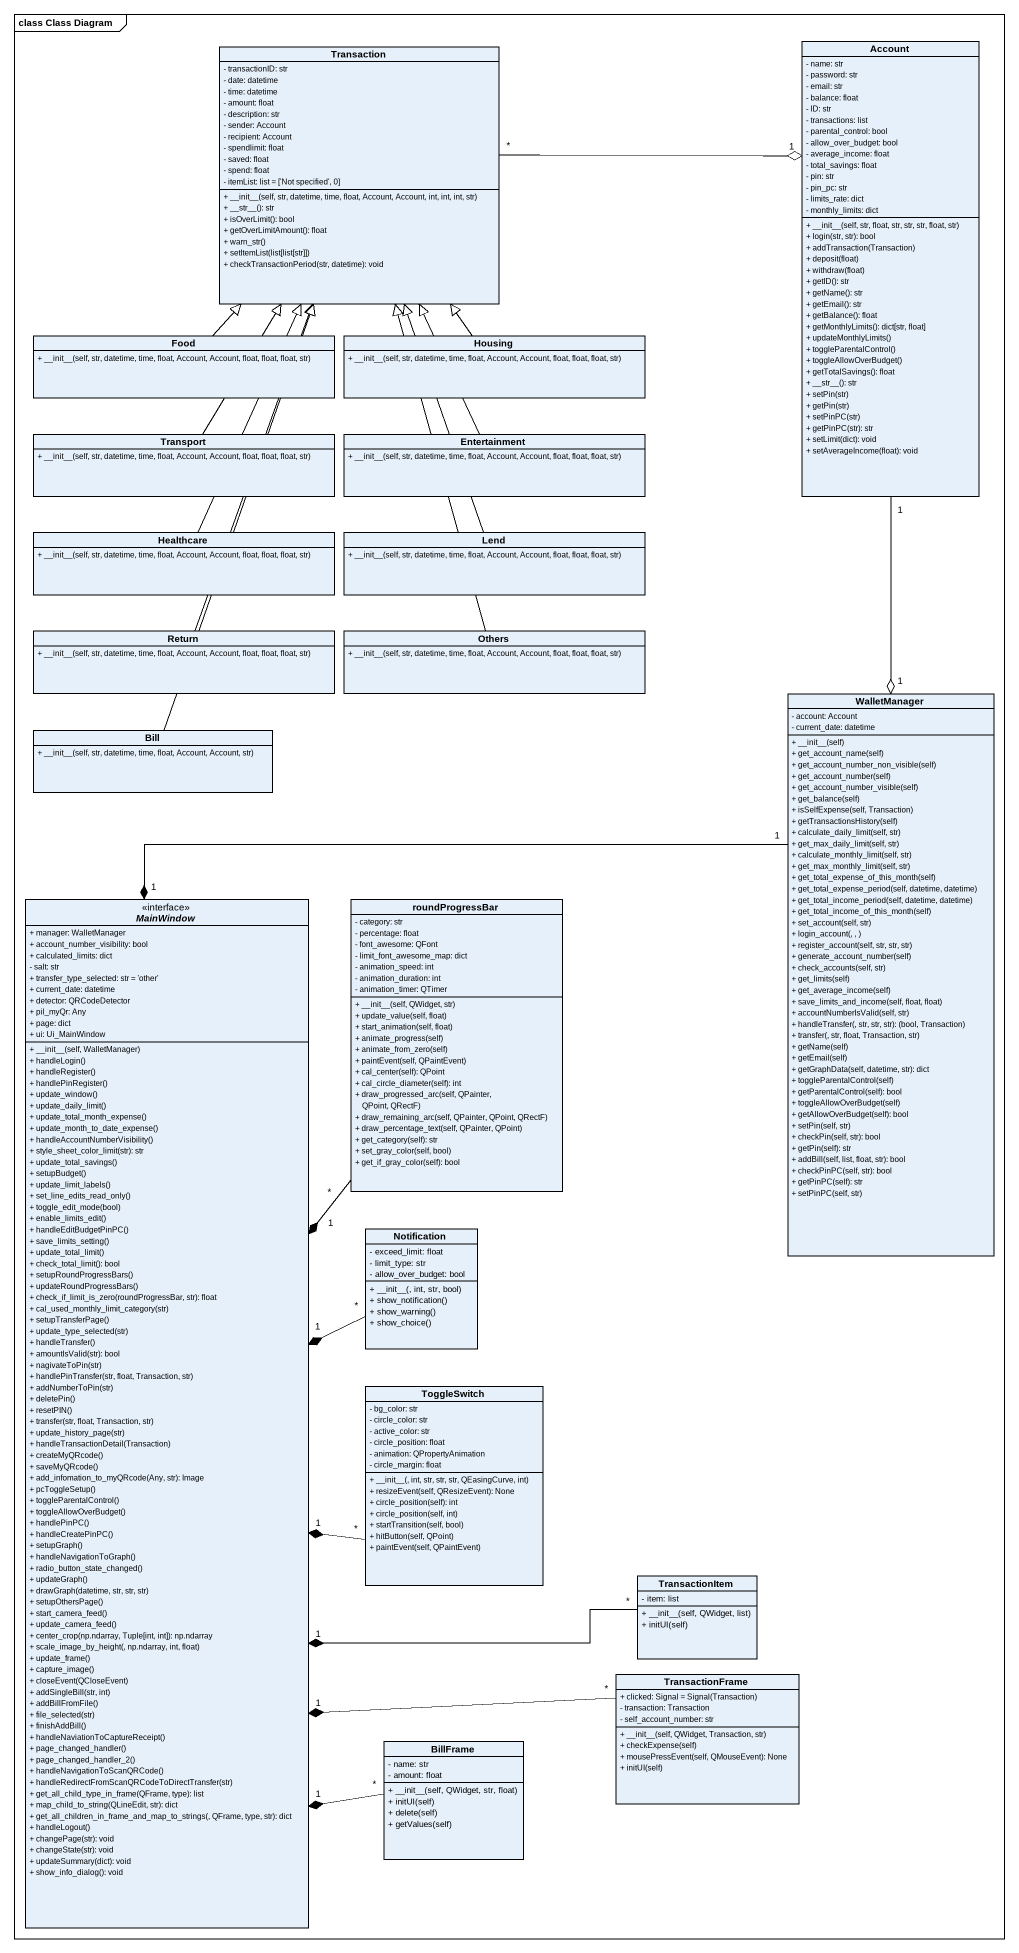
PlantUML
@startuml
mainframe class Class Diagram
hide circle
hide empty members
skinparam classAttributeIconSize 0
class Transaction {
  - transactionID: str
  - date: datetime
  - time: datetime
  - amount: float
  - description: str
  - sender: Account
  - recipient: Account
  - spendlimit: float
  - saved: float
  - spend: float
  - itemList: list = ['Not specified', 0]
  + ~__init~__(self, str, datetime, time, float, Account, Account, int, int, int, str)
  + ~__str~__(): str
  + isOverLimit(): bool
  + getOverLimitAmount(): float
  + warn_str()
  + setItemList(list[list[str]])
  + checkTransactionPeriod(str, datetime): void
}
class Account {
  - name: str
  - password: str
  - email: str
  - balance: float
  - ID: str
  - transactions: list
  - parental_control: bool
  - allow_over_budget: bool
  - average_income: float
  - total_savings: float
  - pin: str
  - pin_pc: str
  - limits_rate: dict
  - monthly_limits: dict
  + ~__init~__(self, str, float, str, str, str, float, str)
  + login(str, str): bool
  + addTransaction(Transaction)
  + deposit(float)
  + withdraw(float)
  + getID(): str
  + getName(): str
  + getEmail(): str
  + getBalance(): float
  + getMonthlyLimits(): dict[str, float]
  + updateMonthlyLimits()
  + toggleParentalControl()
  + toggleAllowOverBudget()
  + getTotalSavings(): float
  + ~__str~__(): str
  + setPin(str)
  + getPin(str)
  + setPinPC(str)
  + getPinPC(str): str
  + setLimit(dict): void
  + setAverageIncome(float): void
}
class Food {
  + ~__init~__(self, str, datetime, time, float, Account, Account, float, float, float, str)
}
class Housing {
  + ~__init~__(self, str, datetime, time, float, Account, Account, float, float, float, str)
}
class Transport {
  + ~__init~__(self, str, datetime, time, float, Account, Account, float, float, float, str)
}
class Entertainment {
  + ~__init~__(self, str, datetime, time, float, Account, Account, float, float, float, str)
}
class Healthcare {
  + ~__init~__(self, str, datetime, time, float, Account, Account, float, float, float, str)
}
class Lend {
  + ~__init~__(self, str, datetime, time, float, Account, Account, float, float, float, str)
}
class "Return" as Return_ {
  + ~__init~__(self, str, datetime, time, float, Account, Account, float, float, float, str)
}
class Others {
  + ~__init~__(self, str, datetime, time, float, Account, Account, float, float, float, str)
}
class WalletManager {
  - account: Account
  - current_date: datetime
  + ~__init~__(self)
  + get_account_name(self)
  + get_account_number_non_visible(self)
  + get_account_number(self)
  + get_account_number_visible(self)
  + get_balance(self)
  + isSelfExpense(self, Transaction)
  + getTransactionsHistory(self)
  + calculate_daily_limit(self, str)
  + get_max_daily_limit(self, str)
  + calculate_monthly_limit(self, str)
  + get_max_monthly_limit(self, str)
  + get_total_expense_of_this_month(self)
  + get_total_expense_period(self, datetime, datetime)
  + get_total_income_period(self, datetime, datetime)
  + get_total_income_of_this_month(self)
  + set_account(self, str)
  + login_account(, , )
  + register_account(self, str, str, str)
  + generate_account_number(self)
  + check_accounts(self, str)
  + get_limits(self)
  + get_average_income(self)
  + save_limits_and_income(self, float, float)
  + accountNumberIsValid(self, str)
  + handleTransfer(, str, str, str): (bool, Transaction)
  + transfer(, str, float, Transaction, str)
  + getName(self)
  + getEmail(self)
  + getGraphData(self, datetime, str): dict
  + toggleParentalControl(self)
  + getParentalControl(self): bool
  + toggleAllowOverBudget(self)
  + getAllowOverBudget(self): bool
  + setPin(self, str)
  + checkPin(self, str): bool
  + getPin(self): str
  + addBill(self, list, float, str): bool
  + checkPinPC(self, str): bool
  + getPinPC(self): str
  + setPinPC(self, str)
}
class Bill {
  + ~__init~__(self, str, datetime, time, float, Account, Account, str)
}
interface MainWindow {
  + manager: WalletManager
  + account_number_visibility: bool
  + calculated_limits: dict
  - salt: str
  + transfer_type_selected: str = 'other'
  + current_date: datetime
  + detector: QRCodeDetector
  + pil_myQr: Any
  + page: dict
  + ui: Ui_MainWindow
  + ~__init~__(self, WalletManager)
  + handleLogin()
  + handleRegister()
  + handlePinRegister()
  + update_window()
  + update_daily_limit()
  + update_total_month_expense()
  + update_month_to_date_expense()
  + handleAccountNumberVisibility()
  + style_sheet_color_limit(str): str
  + update_total_savings()
  + setupBudget()
  + update_limit_labels()
  + set_line_edits_read_only()
  + toggle_edit_mode(bool)
  + enable_limits_edit()
  + handleEditBudgetPinPC()
  + save_limits_setting()
  + update_total_limit()
  + check_total_limit(): bool
  + setupRoundProgressBars()
  + updateRoundProgressBars()
  + check_if_limit_is_zero(roundProgressBar, str): float
  + cal_used_monthly_limit_category(str)
  + setupTransferPage()
  + update_type_selected(str)
  + handleTransfer()
  + amountIsValid(str): bool
  + nagivateToPin(str)
  + handlePinTransfer(str, float, Transaction, str)
  + addNumberToPin(str)
  + deletePin()
  + resetPIN()
  + transfer(str, float, Transaction, str)
  + update_history_page(str)
  + handleTransactionDetail(Transaction)
  + createMyQRcode()
  + saveMyQRcode()
  + add_infomation_to_myQRcode(Any, str): Image
  + pcToggleSetup()
  + toggleParentalControl()
  + toggleAllowOverBudget()
  + handlePinPC()
  + handleCreatePinPC()
  + setupGraph()
  + handleNavigationToGraph()
  + radio_button_state_changed()
  + updateGraph()
  + drawGraph(datetime, str, str, str)
  + setupOthersPage()
  + start_camera_feed()
  + update_camera_feed()
  + center_crop(np.ndarray, Tuple[int, int]): np.ndarray
  + scale_image_by_height(, np.ndarray, int, float)
  + update_frame()
  + capture_image()
  + closeEvent(QCloseEvent)
  + addSingleBill(str, int)
  + addBillFromFile()
  + file_selected(str)
  + finishAddBill()
  + handleNaviationToCaptureReceipt()
  + page_changed_handler()
  + page_changed_handler_2()
  + handleNavigationToScanQRCode()
  + handleRedirectFromScanQRCodeToDirectTransfer(str)
  + get_all_child_type_in_frame(QFrame, type): list
  + map_child_to_string(QLineEdit, str): dict
  + get_all_children_in_frame_and_map_to_strings(, QFrame, type, str): dict
  + handleLogout()
  + changePage(str): void
  + changeState(str): void
  + updateSummary(dict): void
  + show_info_dialog(): void
}
class roundProgressBar {
  - category: str
  - percentage: float
  - font_awesome: QFont
  - limit_font_awesome_map: dict
  - animation_speed: int
  - animation_duration: int
  - animation_timer: QTimer
  + ~__init~__(self, QWidget, str)
  + update_value(self, float)
  + start_animation(self, float)
  + animate_progress(self)
  + animate_from_zero(self)
  + paintEvent(self, QPaintEvent)
  + cal_center(self): QPoint
  + cal_circle_diameter(self): int
  + draw_progressed_arc(self, QPainter, QPoint, QRectF)
  + draw_remaining_arc(self, QPainter, QPoint, QRectF)
  + draw_percentage_text(self, QPainter, QPoint)
  + get_category(self): str
  + set_gray_color(self, bool)
  + get_if_gray_color(self): bool
}
class Notification {
  - exceed_limit: float
  - limit_type: str
  - allow_over_budget: bool
  + ~__init~__(, int, str, bool)
  + show_notification()
  + show_warning()
  + show_choice()
}
class ToggleSwitch {
  - bg_color: str
  - circle_color: str
  - active_color: str
  - circle_position: float
  - animation: QPropertyAnimation
  - circle_margin: float
  + ~__init~__(, int, str, str, str, QEasingCurve, int)
  + resizeEvent(self, QResizeEvent): None
  + circle_position(self): int
  + circle_position(self, int)
  + startTransition(self, bool)
  + hitButton(self, QPoint)
  + paintEvent(self, QPaintEvent)
}
class TransactionItem {
  - item: list
  + ~__init~__(self, QWidget, list)
  + initUI(self)
}
class TransactionFrame {
  {field} + clicked: Signal = Signal(Transaction)
  - transaction: Transaction
  - self_account_number: str
  + ~__init~__(self, QWidget, Transaction, str)
  + checkExpense(self)
  + mousePressEvent(self, QMouseEvent): None
  + initUI(self)
}
class BillFrame {
  - name: str
  - amount: float
  + ~__init~__(self, QWidget, str, float)
  + initUI(self)
  + delete(self)
  + getValues(self)
}
Transaction "*" -right-o "1" Account
Account "1" --o "1" WalletManager
Food -up-|> Transaction
Housing -up-|> Transaction
Transport -up-|> Transaction
Entertainment -up-|> Transaction
Healthcare -up-|> Transaction
Lend -up-|> Transaction
Return_ -up-|> Transaction
Others -up-|> Transaction
WalletManager "1" --* "1" MainWindow
Bill -up-|> Transaction
roundProgressBar "*" --* "1" MainWindow
Notification "*" -left-* "1" MainWindow
ToggleSwitch "*" -left-* "1" MainWindow
TransactionItem "*" -left-* "1" MainWindow
TransactionFrame "*" -up-* "1" MainWindow
BillFrame "*" -up-* "1" MainWindow
@enduml
